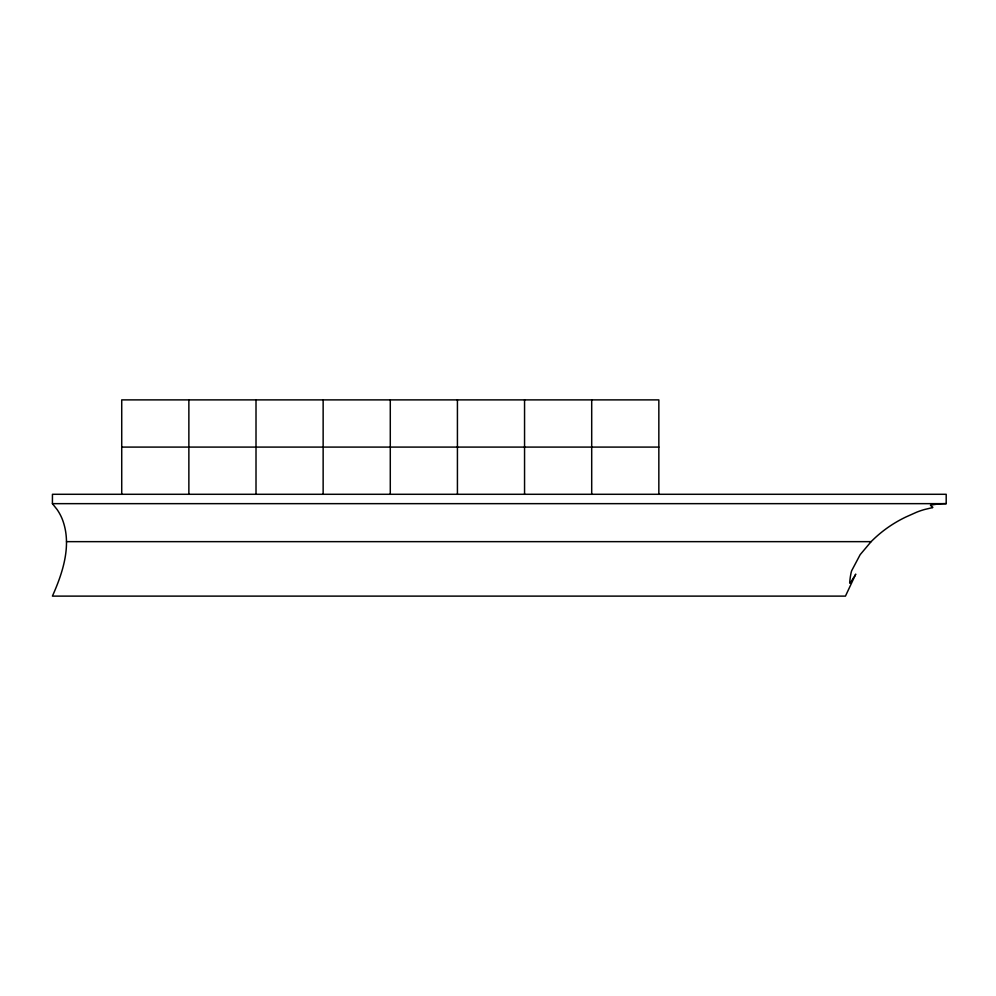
<?xml version="1.0" encoding="UTF-8"?>
<svg xmlns="http://www.w3.org/2000/svg" width="996" height="996" viewBox="0 0 996 996"><rect width="100%" height="100%" fill="white"/><g stroke="black" fill="none" stroke-linecap="round" stroke-linejoin="round"><path stroke-width="1.49" d="M930.401 505.233A77.788 77.788 0 0 1 946.2 503.665L946.2 494.29L52.452 494.29L52.415 503.652L57.158 509.616A51.12 51.12 0 0 1 61.976 518.406C72.335 543.965 63.047 572.252 52.415 596.118L845.455 596.118L855.751 574.157M849.675 582.897L849.825 581.191A92.504 92.504 0 0 1 850.372 576.696L850.995 573.21A27.141 27.141 0 0 1 851.667 570.733L860.158 554.672L871.127 541.65A122.309 122.309 0 0 1 884.112 530.258L885.979 528.864A125.969 125.969 0 0 1 905.862 517.011L916.681 512.181A78.049 78.049 0 0 1 924.574 509.504L931.123 507.948A10.134 10.134 0 0 0 932.107 507.699L932.244 507.649M855.539 574.53L854.618 576.174A16.173 16.173 0 0 1 853.198 578.19L850.248 583.283M121.724 447.092L658.842 447.092M52.452 503.652L946.15 503.652M66.52 541.65L871.127 541.65M930.774 505.657L932.854 507.338A2.266 2.266 0 0 1 932.418 507.587M658.842 494.29L658.842 399.882L121.724 399.882L121.724 494.29M591.699 399.882L591.699 494.29M524.556 399.882L524.556 494.29M457.425 399.882L457.425 494.29M390.283 399.882L390.283 494.29M323.14 399.882L323.14 494.29M256.009 399.882L256.009 494.29M188.867 399.882L188.867 494.29"/></g></svg>
